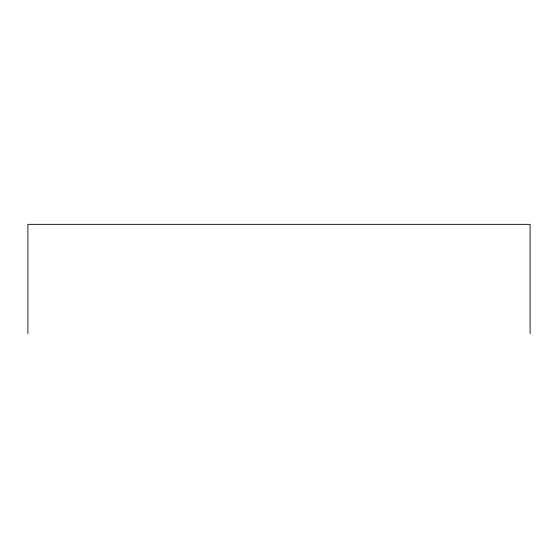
<?xml version="1.0" encoding="UTF-8"?>
<svg xmlns="http://www.w3.org/2000/svg" width="558" height="558" viewBox="0 0 558 558"><rect width="100%" height="100%" fill="white"/><g stroke="black" fill="none" stroke-linecap="round" stroke-linejoin="round"><path stroke-width="0.84" d="M530.1 333.656L530.1 224.344L27.9 224.344L27.9 333.656"/></g></svg>
